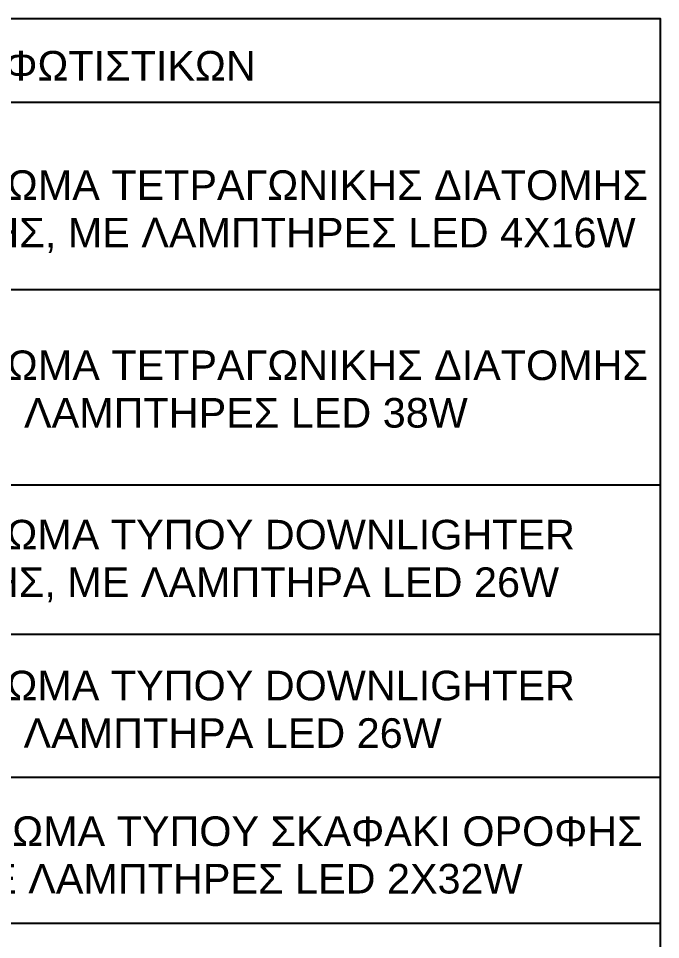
# Model space of a CAD drawing. Header units: metres. Extents: x 0 to 132, y -109 to 310.
# Drawn here: x 116.887 to 120.141, y 184.748 to 189.417 of the extents above; entities that cross this region are included whole.
import ezdxf

# ---------------------------------------------------------------- set-up
doc = ezdxf.new("R2010")
doc.units = ezdxf.units.M
doc.header["$LTSCALE"] = 0.036
doc.layers.add('elec text', color=20, linetype='Continuous')
doc.styles.get("Standard").update_dxf_attribs({"font": 'arial.ttf'})

msp = doc.modelspace()

# ---------------------------------------------------------------- linework, layer by layer
at = {"layer": 'elec text'}
for p, q in [((113.6328, 188.9923), (120.1408, 188.9923)), ((113.6328, 188.0438), (120.1408, 188.0438)), ((113.6328, 187.0527), (120.1408, 187.0527)), ((113.6328, 186.296), (120.1408, 186.296)), ((113.6328, 185.5713), (120.1408, 185.5713)), ((113.6328, 184.8312), (120.1408, 184.8312))]:
    msp.add_line(p, q, dxfattribs=at)
msp.add_lwpolyline([(113.6346, 189.4174), (120.1387, 189.4174), (120.1387, 179.6283), (113.6346, 179.6283)], close=True, dxfattribs=at)

# ---------------------------------------------------------------- texts
for s, p in [('ΥΠΟΜΝΗΜΑ ΦΩΤΙΣΤΙΚΩΝ', (115.5124, 189.1026)), ('ΦΩΤΙΣΤΙΚΟ ΣΩΜΑ ΤΕΤΡΑΓΩΝΙΚΗΣ ΔΙΑΤΟΜΗΣ', (115.5124, 188.4975)), ('ΨΕΥΔΟΡΟΦΗΣ, ΜΕ ΛΑΜΠΤΗΡΕΣ LED 4Χ16W', (115.5124, 188.2566)), ('ΦΩΤΙΣΤΙΚΟ ΣΩΜΑ ΤΕΤΡΑΓΩΝΙΚΗΣ ΔΙΑΤΟΜΗΣ', (115.5124, 187.5843)), ('ΟΡΟΦΗΣ, ΜΕ ΛΑΜΠΤΗΡΕΣ LED 38W', (115.5124, 187.3433)), ('ΦΩΤΙΣΤΙΚΟ ΣΩΜΑ ΤΥΠΟΥ DOWNLIGHTER', (115.51, 186.726)), ('ΨΕΥΔΟΡΟΦΗΣ, ΜΕ ΛΑΜΠΤΗΡΑ LED 26W', (115.51, 186.485)), ('ΦΩΤΙΣΤΙΚΟ ΣΩΜΑ ΤΥΠΟΥ DOWNLIGHTER', (115.51, 185.9611)), ('ΟΡΟΦΗΣ, ΜΕ ΛΑΜΠΤΗΡΑ LED 26W', (115.51, 185.7202)), ('ΦΩΤΙΣΤΙΚΟ ΣΩΜΑ ΤΥΠΟΥ ΣΚΑΦΑΚΙ ΟΡΟΦΗΣ ', (115.5391, 185.2228)), ('ΣΤΕΓΑΝΟ ΜΕ ΛΑΜΠΤΗΡΕΣ LED 2X32W', (115.5391, 184.9819))]:
    msp.add_text(s, height=0.15, dxfattribs=at).set_placement(p)

doc.saveas('drawing.dxf')
